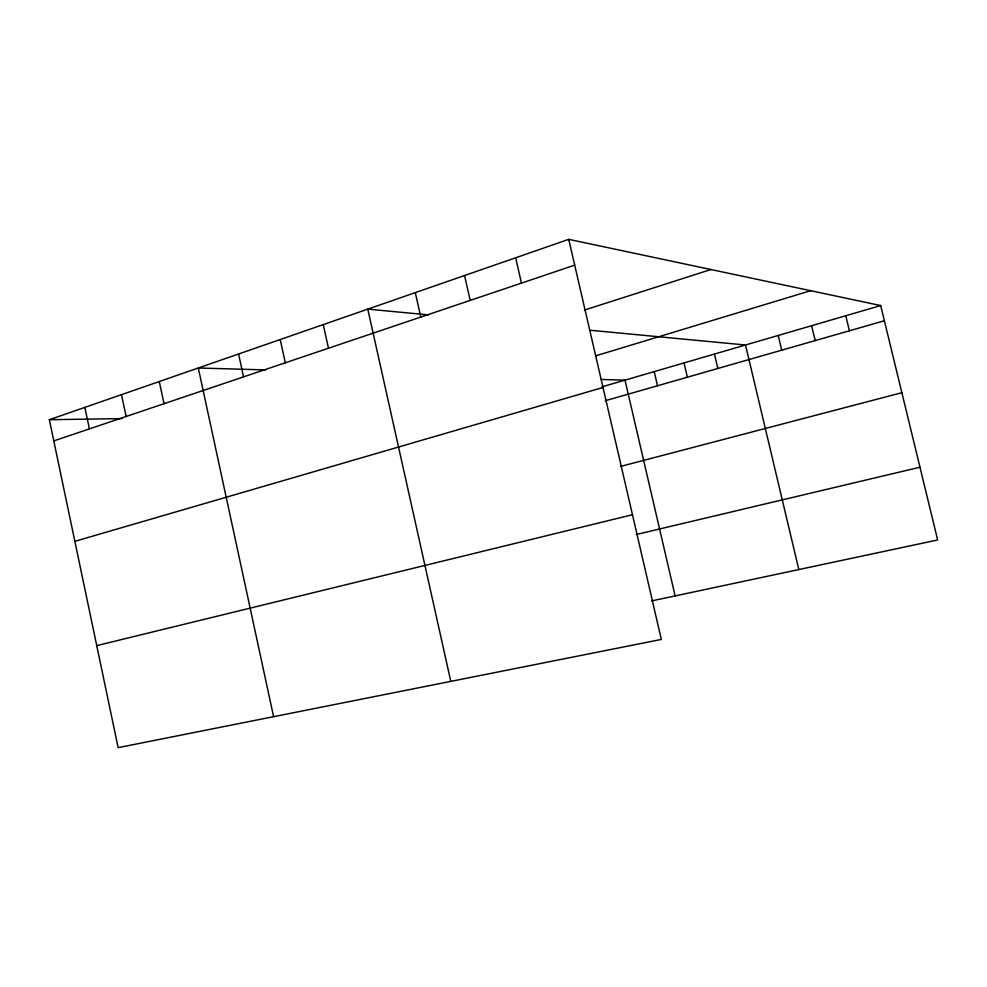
<?xml version="1.0" encoding="UTF-8"?>
<svg xmlns="http://www.w3.org/2000/svg" width="987" height="987" viewBox="0 0 987 987"><rect width="100%" height="100%" fill="white"/><g stroke="black" fill="none" stroke-linecap="round" stroke-linejoin="round"><path stroke-width="1.48" d="M568.734 239.347L661.327 639.44L118.144 747.652L49.35 419.709L568.734 239.347L880.7 305.563L937.65 539.975L651.63 600.923M53.791 440.905L574.693 265.145M584.366 310.091L710.911 269.525M596.136 355.715L810.623 290.696M602.082 386.83L880.7 305.563M74.864 541.332L603.008 387.472M605.302 400.722L884.389 320.763M620.502 466.444L901.871 392.69M96.738 645.621L632.47 514.72M636.257 534.522L919.97 467.221M49.35 419.709L121.981 418.599M265.725 369.915L198.288 367.991L273.596 716.673M601.219 379.464L624.993 380.143L675.133 595.914M428.42 314.89L367.781 309.128L450.8 681.375M590.719 330.3L745.506 344.994L798.816 569.561M845.773 315.754L849.4 330.793M811.622 325.71L815.188 340.589M778.2 335.457L781.716 350.175M714.44 354.049L717.845 368.472M684.016 362.932L687.371 377.207M654.208 371.618L657.502 385.757M515.658 257.78L521.469 283.109M464.556 275.533L470.194 300.406M415.293 292.633L420.783 317.074M323.255 324.6L328.474 348.226M280.209 339.54L285.305 362.784M238.57 354L243.555 376.874M159.277 381.537L164.027 403.708M121.487 394.652L126.139 416.502M84.87 407.372L89.41 428.889"/></g></svg>
